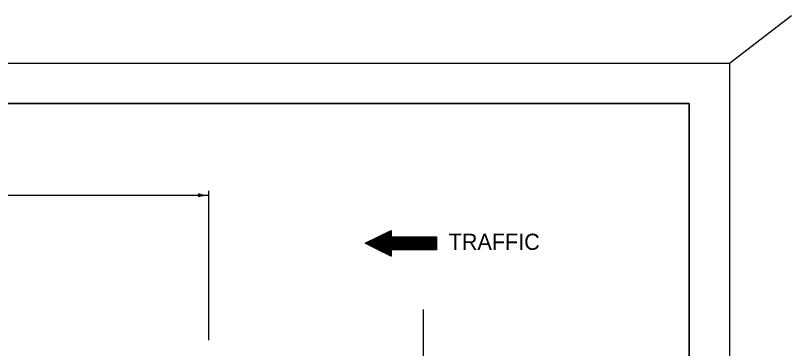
# Model space of a CAD drawing. Extents: x 997.6 to 1036.8, y 998.9 to 1022.6.
# Drawn here: x 1027.15 to 1036.77, y 1018.47 to 1022.59 of the extents above; entities that cross this region are included whole.
import ezdxf

# ---------------------------------------------------------------- set-up
doc = ezdxf.new("R2010")
doc.units = 0
for name, color, linetype in [('Level 1', 7, 'Continuous'), ('Level 10', 7, 'Continuous'), ('Level 11', 7, 'Continuous'), ('Level 14', 7, 'Continuous')]:
    doc.layers.add(name, color=color, linetype=linetype)

msp = doc.modelspace()

# ---------------------------------------------------------------- linework, layer by layer
at = {"layer": 'Level 1'}
for p, q in [((1021.0648, 1020.3641), (1029.5438, 1020.3641)), ((1029.5438, 1020.4198), (1029.5438, 1018.5677))]:
    msp.add_line(p, q, dxfattribs=at)
msp.add_lwpolyline([(1031.4883, 1019.7701), (1031.8083, 1019.9295), (1031.8083, 1019.8495), (1032.3683, 1019.8495), (1032.3683, 1019.6895), (1031.8083, 1019.6895), (1031.8083, 1019.6095)], close=True, dxfattribs=at)
for points in [[(1031.6796, 1019.8654), (1031.8083, 1019.8654)], [(1031.6957, 1019.8734), (1031.8083, 1019.8734)], [(1031.7117, 1019.8814), (1031.8083, 1019.8814)], [(1031.7277, 1019.8894), (1031.8083, 1019.8894)], [(1031.7438, 1019.8974), (1031.8083, 1019.8974)], [(1031.7599, 1019.9054), (1031.8083, 1019.9054)], [(1031.776, 1019.9134), (1031.8083, 1019.9134)], [(1031.792, 1019.9214), (1031.8083, 1019.9214)], [(1031.808, 1019.9294), (1031.8083, 1019.9294)], [(1031.4949, 1019.7734), (1032.3683, 1019.7734)], [(1031.5109, 1019.7814), (1032.3683, 1019.7814)], [(1031.5109, 1019.7814), (1032.3683, 1019.7814)], [(1031.527, 1019.7894), (1032.3683, 1019.7894)], [(1031.543, 1019.7974), (1032.3683, 1019.7974)], [(1031.5592, 1019.8054), (1032.3683, 1019.8054)], [(1031.5752, 1019.8134), (1032.3683, 1019.8134)], [(1031.5913, 1019.8214), (1032.3683, 1019.8214)], [(1031.6073, 1019.8294), (1032.3683, 1019.8294)], [(1031.6233, 1019.8374), (1032.3683, 1019.8374)], [(1031.6394, 1019.8454), (1032.3683, 1019.8454)], [(1031.6474, 1019.8494), (1032.3683, 1019.8494)], [(1031.6635, 1019.8574), (1031.8083, 1019.8574)], [(1031.4977, 1019.7654), (1032.3683, 1019.7654)], [(1031.5136, 1019.7574), (1032.3683, 1019.7574)], [(1031.5296, 1019.7494), (1032.3683, 1019.7494)], [(1031.5455, 1019.7414), (1032.3683, 1019.7414)], [(1031.5613, 1019.7334), (1032.3683, 1019.7334)], [(1031.5773, 1019.7254), (1032.3683, 1019.7254)], [(1031.5933, 1019.7174), (1032.3683, 1019.7174)], [(1031.6093, 1019.7094), (1032.3683, 1019.7094)], [(1031.6252, 1019.7014), (1032.3683, 1019.7014)], [(1031.6411, 1019.6934), (1032.3683, 1019.6934)], [(1031.657, 1019.6854), (1031.8083, 1019.6854)], [(1031.673, 1019.6774), (1031.8083, 1019.6774)], [(1031.673, 1019.6774), (1031.8083, 1019.6774)], [(1031.689, 1019.6694), (1031.8083, 1019.6694)], [(1031.7048, 1019.6614), (1031.8083, 1019.6614)], [(1031.7208, 1019.6534), (1031.8083, 1019.6534)], [(1031.7368, 1019.6454), (1031.8083, 1019.6454)], [(1031.7527, 1019.6374), (1031.8083, 1019.6374)], [(1031.7687, 1019.6294), (1031.8083, 1019.6294)], [(1031.7846, 1019.6214), (1031.8083, 1019.6214)], [(1031.8005, 1019.6134), (1031.8083, 1019.6134)], [(1032.2089, 1016.1974), (1032.2089, 1016.6974), (1031.8756, 1017.0308), (1032.5423, 1017.0308), (1032.2089, 1017.3641), (1032.2089, 1018.9503)]]:
    msp.add_lwpolyline(points, dxfattribs=at)
for centre, radius, start, end in [((1029.3953, 1020.3641), 0.0312, 318.7746, 40.89129), ((1029.5438, 1019.9735), 0.3906, 90, 108.66878), ((1029.5438, 1020.7547), 0.3906, 251.34716, 269.99389), ((1029.5438, 1019.9735), 0.3906, 89.98778, 90)]:
    msp.add_arc(centre, radius, start, end, dxfattribs=at)
at = {"layer": 'Level 10'}
for p, q in [((1007, 1021.5), (1035.5, 1021.5)), ((1035.5, 1021.5), (1035.5, 1000.5))]:
    msp.add_line(p, q, dxfattribs=at)
at = {"layer": 'Level 11'}
msp.add_lwpolyline([(1007, 1000.5), (1035.5, 1000.5), (1035.5, 1021.5), (1007, 1021.5)], close=True, dxfattribs=at)
msp.add_lwpolyline([(1007, 1000.5), (1035.5, 1000.5), (1035.5, 1021.5), (1007, 1021.5)], close=True, dxfattribs=at)
at = {"layer": 'Level 14'}
for p, q in [((1036, 1022), (1036.7698, 1022.5923)), ((1000, 1022), (1036, 1022)), ((1036, 1022), (1036, 1000))]:
    msp.add_line(p, q, dxfattribs=at)

# ---------------------------------------------------------------- texts
at = {"layer": 'Level 1'}
msp.add_text('TRAFFIC', height=0.2, dxfattribs=at).set_placement((1032.5212, 1019.6883))

doc.saveas('drawing.dxf')
